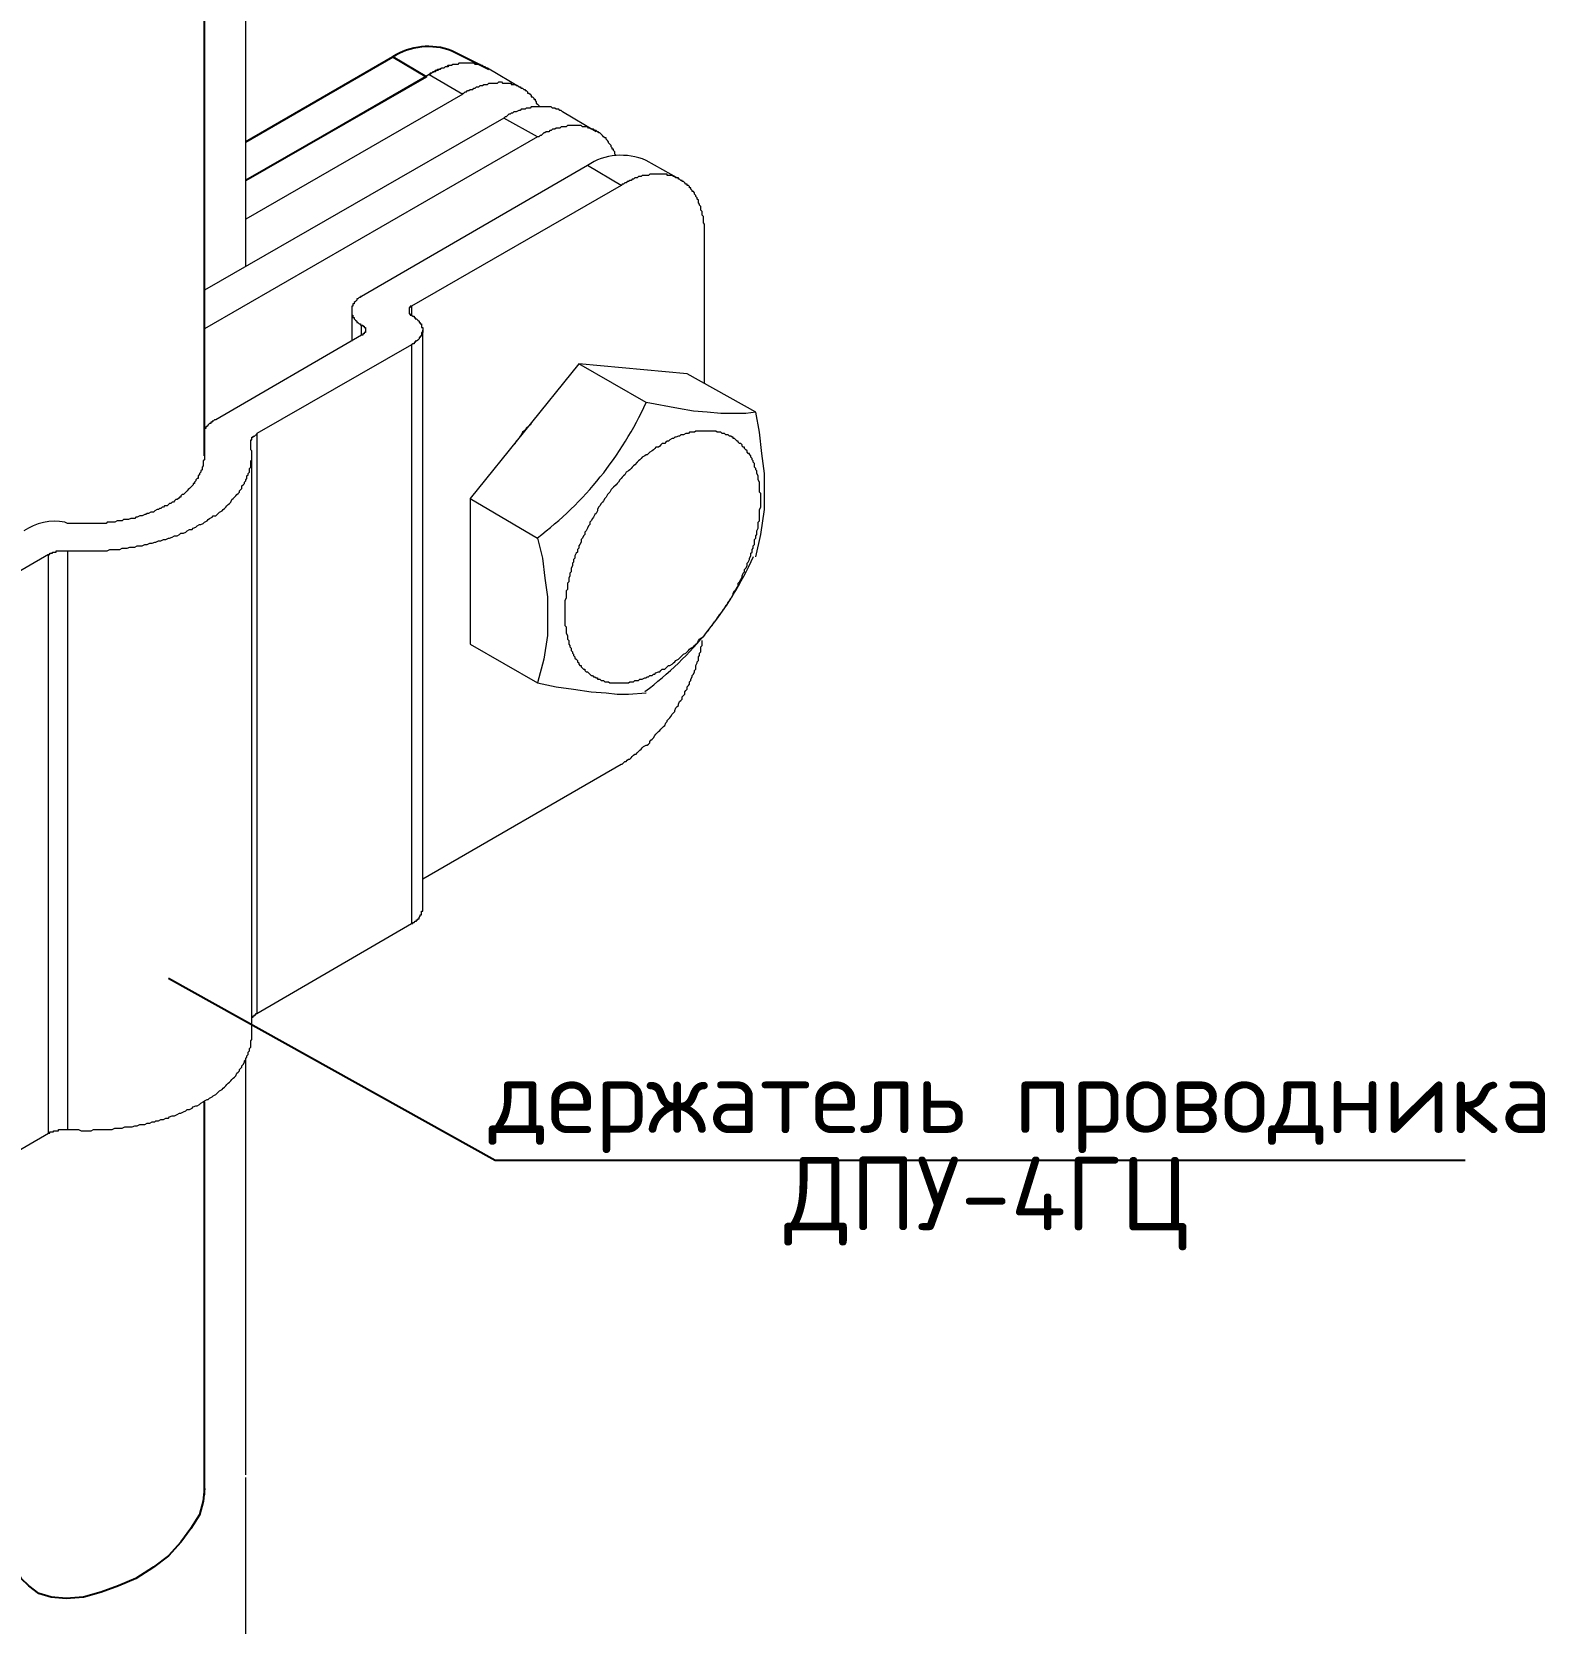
# Model space of a CAD drawing. Header units: millimetres. Extents: x -42533 to 645315, y 3457 to 82611.
# Drawn here: x 610856 to 615996, y 9456 to 14861 of the extents above; entities that cross this region are included whole.
import ezdxf

# ---------------------------------------------------------------- set-up
doc = ezdxf.new("R2010")
doc.units = ezdxf.units.MM
doc.layers.add('PDF _0', color=7, linetype='Continuous')
doc.layers.add('PDF _Текст', color=7, linetype='Continuous')
doc.styles.add('PDF ISOCPEUR', font='isocpeur.ttf')

msp = doc.modelspace()

# ---------------------------------------------------------------- linework, layer by layer
at = {"layer": 'PDF _0', "lineweight": 25}
for points in [[(611443, 13420), (611443, 17710.4)], [(611582.7, 14487.3), (612082.5, 14775.3), (612196.9, 14707.6), (611582.7, 14356)], [(615724.9, 11027.1), (612429.8, 11027.1), (611320.1, 11645.4)], [(611443, 9892), (611443, 11226.1)], [(611443, 9913.2), (611438.7, 9870.8), (611426, 9824.2), (611396.4, 9777.6), (611362.5, 9731), (611320.1, 9684.4), (611269.3, 9646.3), (611210, 9608.2), (611150.7, 9582.8), (611091.4, 9561.6), (611032.1, 9544.7), (610972.8, 9540.4), (610922, 9544.7), (610879.7, 9557.4), (610845.8, 9582.8), (610820.4, 9608.2), (610803.4, 9646.3), (610799.2, 9684.4)]]:
    msp.add_lwpolyline(points, dxfattribs=at)
at = {"layer": 'PDF _0', "lineweight": 20}
for points in [[(611582.7, 14063.8), (611582.7, 15554.6), (611443, 15639.3)], [(612408.6, 14733), (612404.4, 14737.2), (612400.2, 14737.2), (612395.9, 14741.5), (612391.7, 14741.5), (612387.4, 14745.7), (612383.2, 14745.7), (612379, 14745.7), (612379, 14749.9), (612374.7, 14749.9), (612370.5, 14749.9), (612366.3, 14749.9), (612362, 14749.9), (612357.8, 14754.2), (612353.6, 14754.2), (612349.3, 14754.2), (612345.1, 14754.2), (612340.9, 14754.2), (612336.6, 14754.2), (612332.4, 14754.2), (612328.2, 14754.2), (612323.9, 14754.2), (612319.7, 14754.2), (612315.4, 14754.2), (612311.2, 14754.2), (612307, 14754.2), (612302.7, 14749.9), (612298.5, 14749.9), (612294.3, 14749.9), (612290, 14749.9), (612285.8, 14749.9), (612281.6, 14745.7), (612277.3, 14745.7), (612273.1, 14745.7), (612268.9, 14745.7), (612264.6, 14741.5), (612260.4, 14741.5), (612256.2, 14737.2), (612251.9, 14737.2), (612247.7, 14737.2), (612243.4, 14733), (612239.2, 14733), (612235, 14728.7), (612230.7, 14728.7), (612226.5, 14724.5), (612222.3, 14724.5), (612213.8, 14720.3), (612209.6, 14720.3), (612205.3, 14716), (611582.7, 14356)], [(612518.7, 14669.4), (612404.4, 14737.2), (612400.2, 14737.2), (612395.9, 14741.5), (612391.7, 14741.5), (612387.4, 14745.7), (612383.2, 14745.7), (612379, 14745.7), (612374.7, 14749.9), (612370.5, 14749.9), (612366.3, 14749.9), (612362, 14749.9), (612357.8, 14754.2), (612353.6, 14754.2), (612349.3, 14754.2), (612345.1, 14754.2), (612340.9, 14754.2), (612336.6, 14754.2), (612332.4, 14754.2), (612328.2, 14754.2), (612323.9, 14754.2), (612319.7, 14754.2), (612315.4, 14754.2), (612311.2, 14754.2), (612307, 14754.2), (612302.7, 14749.9), (612298.5, 14749.9), (612294.3, 14749.9), (612290, 14749.9), (612285.8, 14749.9), (612281.6, 14745.7), (612277.3, 14745.7), (612273.1, 14745.7), (612268.9, 14741.5), (612264.6, 14741.5), (612260.4, 14741.5), (612256.2, 14737.2), (612251.9, 14737.2), (612247.7, 14737.2), (612239.2, 14733), (612235, 14733), (612230.7, 14728.7), (612226.5, 14728.7), (612222.3, 14724.5), (612218, 14724.5), (612213.8, 14720.3), (612209.6, 14716), (612205.3, 14716), (612319.7, 14648.3), (612319.7, 14652.5), (612323.9, 14652.5), (612328.2, 14656.7), (612332.4, 14656.7), (612336.6, 14661), (612340.9, 14661), (612345.1, 14665.2), (612353.6, 14665.2), (612357.8, 14669.4), (612362, 14669.4), (612366.3, 14673.7), (612370.5, 14673.7), (612374.7, 14673.7), (612379, 14677.9), (612383.2, 14677.9), (612387.4, 14677.9), (612391.7, 14682.2), (612395.9, 14682.2), (612400.2, 14682.2), (612404.4, 14682.2), (612408.6, 14686.4), (612412.9, 14686.4), (612417.1, 14686.4), (612421.3, 14686.4), (612425.6, 14686.4), (612429.8, 14686.4), (612434, 14686.4), (612438.3, 14686.4), (612442.5, 14690.6), (612446.7, 14690.6), (612451, 14690.6), (612455.2, 14686.4), (612459.5, 14686.4), (612463.7, 14686.4), (612467.9, 14686.4), (612472.2, 14686.4), (612476.4, 14686.4), (612480.6, 14686.4), (612484.9, 14686.4), (612484.9, 14682.2), (612489.1, 14682.2), (612493.3, 14682.2), (612497.6, 14682.2), (612501.8, 14677.9), (612506, 14677.9), (612510.3, 14673.7), (612514.5, 14673.7), (612518.7, 14669.4), (612523, 14669.4), (612527.2, 14665.2), (612531.5, 14665.2), (612531.5, 14661), (612535.7, 14661), (612539.9, 14656.7), (612539.9, 14652.5), (612544.2, 14652.5), (612548.4, 14648.3), (612552.6, 14644), (612552.6, 14639.8), (612556.9, 14639.8), (612561.1, 14635.6), (612561.1, 14631.3), (612565.3, 14631.3), (612565.3, 14627.1), (612569.6, 14622.9), (612569.6, 14618.6), (612573.8, 14614.4), (612578, 14610.2), (612578, 14605.9)], [(612319.7, 14648.3), (611582.7, 14224.7)], [(612772.9, 14521.2), (612658.5, 14589), (612654.3, 14593.2), (612650, 14593.2), (612645.8, 14597.4), (612641.6, 14597.4), (612637.3, 14597.4), (612633.1, 14601.7), (612628.9, 14601.7), (612624.6, 14601.7), (612620.4, 14605.9), (612616.2, 14605.9), (612611.9, 14605.9), (612607.7, 14605.9), (612603.5, 14605.9), (612599.2, 14605.9), (612595, 14605.9), (612590.7, 14605.9), (612586.5, 14605.9), (612582.3, 14605.9), (612578, 14605.9), (612573.8, 14605.9), (612569.6, 14605.9), (612565.3, 14605.9), (612561.1, 14605.9), (612556.9, 14605.9), (612552.6, 14605.9), (612548.4, 14601.7), (612544.2, 14601.7), (612539.9, 14601.7), (612535.7, 14601.7), (612531.5, 14597.4), (612527.2, 14597.4), (612523, 14597.4), (612518.7, 14597.4), (612514.5, 14593.2), (612510.3, 14593.2), (612501.8, 14589), (612497.6, 14589), (612493.3, 14589), (612489.1, 14584.7), (612484.9, 14584.7), (612480.6, 14580.5), (612476.4, 14580.5), (612472.2, 14576.3), (612467.9, 14572), (612463.7, 14572), (612459.5, 14567.8), (611443, 13983.3)], [(612840.6, 14440.7), (612836.4, 14445), (612836.4, 14449.2), (612836.4, 14453.4), (612832.2, 14457.7), (612832.2, 14461.9), (612827.9, 14461.9), (612827.9, 14466.2), (612823.7, 14470.4), (612823.7, 14474.6), (612819.5, 14478.9), (612815.2, 14483.1), (612815.2, 14487.3), (612811, 14491.6), (612806.7, 14495.8), (612806.7, 14500), (612802.5, 14500), (612798.3, 14504.3), (612794, 14508.5), (612789.8, 14512.7), (612785.6, 14517), (612781.3, 14517), (612781.3, 14521.2), (612777.1, 14521.2), (612772.9, 14525.4), (612768.6, 14525.4), (612764.4, 14529.7), (612760.2, 14529.7), (612755.9, 14529.7), (612751.7, 14533.9), (612747.5, 14533.9), (612743.2, 14538.2), (612739, 14538.2), (612734.7, 14538.2), (612730.5, 14538.2), (612726.3, 14538.2), (612722, 14542.4), (612717.8, 14542.4), (612713.6, 14542.4), (612709.3, 14542.4), (612705.1, 14542.4), (612700.9, 14542.4), (612696.6, 14542.4), (612692.4, 14542.4), (612688.2, 14542.4), (612683.9, 14542.4), (612679.7, 14542.4), (612675.5, 14542.4), (612671.2, 14538.2), (612667, 14538.2), (612662.7, 14538.2), (612658.5, 14538.2), (612654.3, 14538.2), (612650, 14533.9), (612645.8, 14533.9), (612641.6, 14533.9), (612637.3, 14533.9), (612633.1, 14529.7), (612628.9, 14529.7), (612624.6, 14529.7), (612620.4, 14525.4), (612616.2, 14525.4), (612611.9, 14521.2), (612607.7, 14521.2), (612603.5, 14521.2), (612599.2, 14517), (612595, 14517), (612590.7, 14512.7), (612586.5, 14508.5), (612582.3, 14508.5), (612578, 14504.3), (612573.8, 14504.3), (611443, 13852)], [(612573.8, 14504.3), (612459.5, 14567.8)], [(613141.3, 13665.7), (613141.3, 14173.9), (613141.3, 14182.4), (613141.3, 14186.6), (613141.3, 14190.9), (613141.3, 14195.1), (613141.3, 14199.3), (613141.3, 14207.8), (613137.1, 14212), (613137.1, 14216.3), (613137.1, 14220.5), (613137.1, 14224.7), (613137.1, 14229), (613137.1, 14233.2), (613132.9, 14237.4), (613132.9, 14241.7), (613132.9, 14245.9), (613132.9, 14250.1), (613128.6, 14254.4), (613128.6, 14258.6), (613128.6, 14262.9), (613128.6, 14267.1), (613124.4, 14271.3), (613124.4, 14275.6), (613120.2, 14279.8), (613120.2, 14284), (613120.2, 14288.3), (613115.9, 14292.5), (613115.9, 14296.7), (613111.7, 14301), (613111.7, 14305.2), (613107.5, 14309.4), (613107.5, 14313.7), (613103.2, 14317.9), (613099, 14317.9), (613099, 14322.2), (613094.8, 14326.4), (613094.8, 14330.6), (613090.5, 14330.6), (613090.5, 14334.9), (613086.3, 14339.1), (613082, 14339.1), (613082, 14343.3), (613077.8, 14343.3), (613073.6, 14347.6), (613069.3, 14351.8), (613065.1, 14351.8), (613065.1, 14356), (613060.9, 14356), (613056.6, 14360.3), (613052.4, 14360.3), (613052.4, 14364.5), (613048.2, 14364.5), (613043.9, 14364.5), (613039.7, 14368.7), (613035.5, 14368.7), (613031.2, 14373), (613027, 14373), (613022.8, 14373), (613018.5, 14373), (613014.3, 14373), (613014.3, 14377.2), (613010, 14377.2), (613005.8, 14377.2), (613001.6, 14377.2), (612997.3, 14377.2), (612993.1, 14377.2), (612988.9, 14377.2), (612984.6, 14377.2), (612980.4, 14377.2), (612976.2, 14377.2), (612971.9, 14377.2), (612967.7, 14377.2), (612963.5, 14377.2), (612959.2, 14377.2), (612955, 14377.2), (612950.8, 14373), (612946.5, 14373), (612942.3, 14373), (612933.8, 14373), (612929.6, 14373), (612925.3, 14368.7), (612921.1, 14368.7), (612916.9, 14368.7), (612912.6, 14364.5), (612908.4, 14364.5), (612904.2, 14364.5), (612899.9, 14360.3), (612895.7, 14360.3), (612891.5, 14356), (612887.2, 14356), (612883, 14351.8), (612878.7, 14351.8), (612874.5, 14347.6), (612870.3, 14347.6), (612866, 14343.3), (612861.8, 14343.3), (612857.6, 14339.1), (612743.2, 14406.9), (611976.6, 13962.1), (611972.4, 13962.1), (611972.4, 13957.9), (611968.1, 13957.9), (611963.9, 13953.7), (611959.7, 13953.7), (611959.7, 13949.4), (611955.4, 13945.2), (611951.2, 13941), (611951.2, 13936.7), (611947, 13936.7), (611947, 13932.5), (611947, 13928.3), (611942.7, 13928.3), (611942.7, 13924), (611942.7, 13919.8), (611942.7, 13915.6), (611942.7, 13911.3), (611942.7, 13907.1), (611942.7, 13902.9), (611942.7, 13898.6), (611947, 13898.6), (611947, 13894.4), (611947, 13890.1), (611951.2, 13890.1), (611951.2, 13885.9), (611955.4, 13881.7), (611959.7, 13877.4), (611959.7, 13873.2), (611963.9, 13873.2), (611968.1, 13869), (611972.4, 13869), (611972.4, 13864.7), (611976.6, 13864.7), (611980.9, 13864.7), (611980.9, 13860.5), (611985.1, 13860.5), (611985.1, 13856.3), (611989.3, 13856.3), (611989.3, 13852), (611989.3, 13847.8), (611989.3, 13843.6), (611989.3, 13839.3), (611985.1, 13839.3), (611985.1, 13835.1), (611980.9, 13835.1), (611980.9, 13830.9), (611976.6, 13830.9), (611976.6, 13864.7)], [(612857.6, 14339.1), (612146, 13928.3), (612141.8, 13928.3), (612141.8, 13924), (612137.6, 13924), (612137.6, 13919.8), (612137.6, 13915.6), (612137.6, 13911.3), (612137.6, 13907.1), (612137.6, 13902.9), (612141.8, 13902.9), (612141.8, 13898.6), (612146, 13898.6)], [(611942.7, 13911.3), (611942.7, 13809.7)], [(612146, 13928.3), (612146, 13898.6), (612150.3, 13894.4), (612154.5, 13894.4), (612154.5, 13890.1), (612158.7, 13890.1), (612158.7, 13885.9), (612163, 13885.9), (612167.2, 13881.7), (612171.4, 13877.4), (612171.4, 13873.2), (612175.7, 13873.2), (612175.7, 13869), (612179.9, 13869), (612179.9, 13864.7), (612179.9, 13860.5), (612179.9, 13856.3), (612184.2, 13856.3), (612184.2, 13852), (612184.2, 13847.8), (612184.2, 13843.6), (612184.2, 13839.3), (612179.9, 13839.3), (612179.9, 13835.1), (612179.9, 13830.9), (612179.9, 13826.6), (612175.7, 13826.6), (612175.7, 13822.4), (612171.4, 13822.4), (612171.4, 13818.1), (612167.2, 13813.9), (612163, 13809.7), (612158.7, 13809.7), (612158.7, 13805.4), (612154.5, 13805.4), (612154.5, 13801.2), (612150.3, 13801.2), (612146, 13797), (612146, 11831.8), (612150.3, 11831.8), (612150.3, 11836), (612154.5, 11836), (612158.7, 11840.2), (612163, 11840.2), (612163, 11844.5), (612167.2, 11844.5), (612167.2, 11848.7), (612171.4, 11848.7), (612171.4, 11852.9), (612175.7, 11857.2), (612175.7, 11861.4), (612179.9, 11861.4), (612179.9, 11865.6), (612179.9, 11869.9), (612179.9, 11874.1), (612184.2, 11874.1), (612184.2, 11878.4), (612184.2, 11882.6), (612184.2, 13847.8)], [(611976.6, 13830.9), (611481.1, 13542.8), (611476.8, 13542.8), (611472.6, 13538.6), (611468.4, 13538.6), (611468.4, 13534.4), (611464.1, 13534.4), (611464.1, 13530.1), (611459.9, 13530.1), (611455.7, 13525.9), (611451.4, 13521.7), (611447.2, 13517.4), (611447.2, 13513.2), (611443, 13513.2), (611443, 13509)], [(612146, 13797), (611620.9, 13496.3)], [(613315, 13568.3), (613082, 13699.6), (612713.6, 13733.4), (612345.1, 13276), (612345.1, 12780.5), (612573.8, 12649.2)], [(613315, 13077), (613331.9, 13153.2), (613344.6, 13237.9), (613344.6, 13297.2), (613344.6, 13360.7), (613336.2, 13428.5), (613327.7, 13500.5), (613315, 13568.3), (613281.1, 13564), (613243, 13564), (613196.4, 13564), (613149.8, 13568.3), (613103.2, 13572.5), (613052.4, 13581), (612942.3, 13602.1), (612713.6, 13733.4)], [(612552.6, 13530.1), (612548.4, 13525.9), (612544.2, 13521.7), (612535.7, 13513.2), (612531.5, 13509), (612527.2, 13504.7), (612523, 13500.5), (612518.7, 13492), (612514.5, 13487.8), (612510.3, 13479.3), (612506, 13475.1), (612501.8, 13470.8), (612497.6, 13462.4), (612493.3, 13458.1), (612489.1, 13453.9)], [(610977.1, 13098.1), (610985.5, 13098.1), (610998.3, 13098.1), (611006.7, 13098.1), (611015.2, 13098.1), (611023.7, 13098.1), (611032.1, 13098.1), (611040.6, 13098.1), (611049.1, 13098.1), (611057.6, 13098.1), (611066, 13098.1), (611074.5, 13098.1), (611083, 13098.1), (611091.4, 13098.1), (611104.1, 13098.1), (611112.6, 13098.1), (611121.1, 13102.4), (611129.6, 13102.4), (611138, 13102.4), (611146.5, 13102.4), (611155, 13102.4), (611163.4, 13106.6), (611171.9, 13106.6), (611180.4, 13106.6), (611188.8, 13110.8), (611197.3, 13110.8), (611205.8, 13110.8), (611214.3, 13115.1), (611222.7, 13115.1), (611231.2, 13115.1), (611239.7, 13119.3), (611248.1, 13119.3), (611256.6, 13123.5), (611265.1, 13123.5), (611273.6, 13127.8), (611277.8, 13127.8), (611286.3, 13132), (611294.7, 13132), (611303.2, 13136.3), (611311.7, 13136.3), (611320.1, 13140.5), (611324.4, 13140.5), (611332.8, 13144.7), (611341.3, 13149), (611349.8, 13149), (611358.3, 13153.2), (611362.5, 13157.4), (611371, 13157.4), (611379.4, 13161.7), (611383.7, 13165.9), (611392.1, 13170.1), (611400.6, 13170.1), (611404.8, 13174.4), (611413.3, 13178.6), (611417.6, 13182.8), (611426, 13187.1), (611430.3, 13187.1), (611438.7, 13191.3), (611443, 13195.5), (611451.4, 13199.8), (611455.7, 13204), (611459.9, 13208.3), (611468.4, 13212.5), (611472.6, 13216.7), (611481.1, 13216.7), (611485.3, 13221), (611489.6, 13225.2), (611493.8, 13229.4), (611502.3, 13233.7), (611506.5, 13237.9), (611510.7, 13242.1), (611515, 13246.4), (611519.2, 13250.6), (611523.4, 13254.8), (611527.7, 13259.1), (611531.9, 13263.3), (611536.1, 13271.8), (611540.4, 13276), (611544.6, 13280.3), (611548.9, 13284.5), (611553.1, 13288.7), (611557.3, 13293), (611561.6, 13297.2), (611561.6, 13301.4), (611565.8, 13305.7), (611570, 13309.9), (611570, 13318.4), (611574.3, 13322.6), (611578.5, 13326.8), (611578.5, 13331.1), (611582.7, 13335.3), (611582.7, 13339.5), (611587, 13343.8), (611587, 13352.3), (611591.2, 13356.5), (611591.2, 13360.7), (611595.4, 13365), (611595.4, 13369.2), (611595.4, 13377.7), (611599.7, 13381.9), (611599.7, 13386.1), (611599.7, 13390.4), (611599.7, 13394.6), (611599.7, 13403.1), (611603.9, 13407.3), (611603.9, 13411.6), (611603.9, 13415.8), (611603.9, 13420), (611603.9, 13428.5), (611603.9, 13432.7), (611603.9, 13437), (611599.7, 13441.2), (611599.7, 13445.4), (611599.7, 13453.9), (611599.7, 13458.1), (611599.7, 13462.4), (611599.7, 13466.6), (611599.7, 13470.8), (611599.7, 13475.1), (611603.9, 13475.1), (611603.9, 13479.3), (611603.9, 13483.6), (611608.1, 13483.6), (611608.1, 13487.8), (611612.4, 13487.8), (611616.6, 13492), (611620.9, 13492), (611620.9, 13496.3), (611620.9, 11526.8)], [(610388.4, 10815.3), (610913.5, 11120.2), (610917.8, 11120.2), (610917.8, 11124.5), (610922, 11124.5), (610926.3, 11124.5), (610930.5, 11124.5), (610930.5, 11128.7), (610934.7, 11128.7), (610939, 11128.7), (610943.2, 11128.7), (610947.4, 11128.7), (610947.4, 11132.9), (610951.7, 11132.9), (610955.9, 11132.9), (610960.1, 11132.9), (610964.4, 11132.9), (610968.6, 11132.9), (610972.8, 11132.9), (610977.1, 11132.9), (610985.5, 11132.9), (610998.3, 11132.9), (611006.7, 11132.9), (611015.2, 11132.9), (611023.7, 11128.7), (611032.1, 11128.7), (611040.6, 11128.7), (611049.1, 11128.7), (611057.6, 11128.7), (611066, 11132.9), (611074.5, 11132.9), (611083, 11132.9), (611091.4, 11132.9), (611104.1, 11132.9), (611112.6, 11132.9), (611121.1, 11132.9), (611129.6, 11132.9), (611138, 11137.2), (611146.5, 11137.2), (611155, 11137.2), (611163.4, 11137.2), (611171.9, 11141.4), (611180.4, 11141.4), (611188.8, 11141.4), (611197.3, 11141.4), (611205.8, 11145.6), (611214.3, 11145.6), (611222.7, 11149.9), (611231.2, 11149.9), (611239.7, 11149.9), (611248.1, 11154.1), (611256.6, 11154.1), (611265.1, 11158.3), (611273.6, 11158.3), (611277.8, 11162.6), (611286.3, 11162.6), (611294.7, 11166.8), (611303.2, 11166.8), (611311.7, 11171.1), (611320.1, 11171.1), (611324.4, 11175.3), (611332.8, 11179.5), (611341.3, 11179.5), (611349.8, 11183.8), (611358.3, 11188), (611362.5, 11188), (611371, 11192.2), (611379.4, 11196.5), (611383.7, 11200.7), (611392.1, 11200.7), (611400.6, 11204.9), (611404.8, 11209.2), (611413.3, 11213.4), (611417.6, 11213.4), (611426, 11217.6), (611430.3, 11221.9), (611438.7, 11226.1), (611443, 11230.3), (611451.4, 11234.6), (611455.7, 11234.6), (611459.9, 11238.8), (611468.4, 11243.1), (611472.6, 11247.3), (611481.1, 11251.5), (611485.3, 11255.8), (611489.6, 11260), (611493.8, 11264.2), (611502.3, 11268.5), (611506.5, 11272.7), (611510.7, 11276.9), (611515, 11281.2), (611519.2, 11285.4), (611523.4, 11289.6), (611527.7, 11293.9), (611531.9, 11298.1), (611536.1, 11302.3), (611540.4, 11306.6), (611544.6, 11310.8), (611548.9, 11315.1), (611553.1, 11323.5), (611557.3, 11327.8), (611561.6, 11332), (611561.6, 11336.2), (611565.8, 11340.5), (611570, 11344.7), (611570, 11348.9), (611574.3, 11353.2), (611578.5, 11361.6), (611578.5, 11365.9), (611582.7, 11370.1), (611582.7, 11374.3), (611587, 11378.6), (611587, 11382.8), (611591.2, 11387.1), (611591.2, 11395.5), (611595.4, 11399.8), (611595.4, 11404), (611595.4, 11408.2), (611599.7, 11412.5), (611599.7, 11420.9), (611599.7, 11425.2), (611599.7, 11429.4), (611599.7, 11433.6), (611603.9, 11437.9), (611603.9, 11446.3), (611603.9, 11450.6), (611603.9, 11454.8), (611603.9, 13420)], [(612345.1, 13276), (612573.8, 13140.5), (612590.7, 13072.7), (612599.2, 13005), (612607.7, 12941.4), (612607.7, 12873.7), (612607.7, 12810.1), (612595, 12729.7), (612573.8, 12649.2), (612637.3, 12636.5), (612696.6, 12628), (612755.9, 12619.5), (612806.7, 12615.3), (612844.9, 12611.1), (612883, 12611.1), (612942.3, 12615.3)], [(610913.5, 13085.4), (610388.4, 12780.5)], [(610913.5, 11120.2), (610913.5, 13085.4), (610917.8, 13085.4), (610917.8, 13089.7), (610922, 13089.7), (610926.3, 13089.7), (610926.3, 13093.9), (610930.5, 13093.9), (610934.7, 13093.9), (610939, 13093.9), (610939, 13098.1), (610943.2, 13098.1), (610947.4, 13098.1), (610951.7, 13098.1), (610955.9, 13098.1), (610960.1, 13098.1), (610964.4, 13098.1), (610968.6, 13098.1), (610972.8, 13098.1), (610977.1, 13098.1), (610977.1, 11132.9)], [(612184.2, 11984.2), (612857.6, 12373.9), (612861.8, 12373.9), (612866, 12378.1), (612870.3, 12382.4), (612874.5, 12382.4), (612878.7, 12386.6), (612883, 12390.8), (612887.2, 12390.8), (612891.5, 12395.1), (612895.7, 12399.3), (612899.9, 12403.5), (612904.2, 12407.8), (612908.4, 12407.8), (612912.6, 12412), (612916.9, 12416.2), (612921.1, 12420.5), (612925.3, 12424.7), (612929.6, 12429), (612933.8, 12433.2), (612942.3, 12437.4), (612946.5, 12437.4), (612950.8, 12441.7), (612955, 12445.9), (612955, 12450.1), (612959.2, 12454.4), (612963.5, 12458.6), (612967.7, 12462.8), (612971.9, 12471.3), (612976.2, 12475.5), (612980.4, 12479.8), (612984.6, 12484), (612988.9, 12488.2), (612993.1, 12492.5), (612997.3, 12496.7), (613001.6, 12501), (613005.8, 12505.2), (613010, 12513.7), (613014.3, 12517.9), (613014.3, 12522.1), (613018.5, 12526.4), (613022.8, 12530.6), (613027, 12534.8), (613031.2, 12543.3), (613035.5, 12547.5), (613039.7, 12551.8), (613039.7, 12556), (613043.9, 12564.5), (613048.2, 12568.7), (613052.4, 12573), (613052.4, 12577.2), (613056.6, 12585.7), (613060.9, 12589.9), (613065.1, 12594.1), (613065.1, 12602.6), (613069.3, 12606.8), (613073.6, 12611.1), (613073.6, 12619.5), (613077.8, 12623.8), (613082, 12628), (613082, 12636.5), (613086.3, 12640.7), (613090.5, 12645), (613090.5, 12653.4), (613094.8, 12657.7), (613094.8, 12661.9), (613099, 12670.4), (613099, 12674.6), (613103.2, 12678.8), (613107.5, 12687.3), (613107.5, 12691.5), (613111.7, 12695.8), (613111.7, 12704.2), (613111.7, 12708.5), (613115.9, 12717), (613115.9, 12721.2), (613120.2, 12725.4), (613120.2, 12733.9), (613120.2, 12738.1), (613124.4, 12742.4), (613124.4, 12750.8), (613128.6, 12755.1), (613128.6, 12759.3), (613128.6, 12767.8), (613128.6, 12772), (613132.9, 12776.2), (613132.9, 12784.7), (613132.9, 12789), (613132.9, 12793.2)], [(611603.9, 11509.9), (611603.9, 11514.1), (611608.1, 11514.1), (611608.1, 11518.4), (611612.4, 11518.4), (611612.4, 11522.6), (611616.6, 11522.6), (611616.6, 11526.8), (611620.9, 11526.8), (612146, 11831.8)], [(611582.7, 9959.7), (611582.7, 11370.1)], [(611087.2, 6427.5), (611443, 6630.8), (611582.7, 6711.2), (611582.7, 9951.3)]]:
    msp.add_lwpolyline(points, dxfattribs=at)
at = {"layer": 'PDF _0', "lineweight": 25}
msp.add_lwpolyline([(612408.6, 14733), (612281.6, 14796.5, 0.233664), (612082.5, 14775.3)], format="xyb", dxfattribs=at)
at = {"layer": 'PDF _0', "lineweight": 20}
for points in [[(613056.6, 14360.3), (612942.3, 14423.8, 0.252118), (612743.2, 14406.9)], [(611443, 13424.3), (611443, 13420), (611443, 13415.8), (611443, 13411.6), (611443, 13407.3), (611438.7, 13403.1), (611438.7, 13398.8), (611438.7, 13394.6), (611438.7, 13390.4), (611438.7, 13386.1), (611434.5, 13381.9), (611434.5, 13377.7), (611434.5, 13373.4), (611430.3, 13369.2), (611430.3, 13365), (611426, 13360.7), (611426, 13356.5), (611421.8, 13352.3), (611421.8, 13348), (611421.8, 13343.8), (611417.6, 13343.8), (611413.3, 13339.5), (611413.3, 13335.3), (611409.1, 13331.1), (611409.1, 13326.8), (611404.8, 13326.8), (611404.8, 13322.6), (611400.6, 13318.4), (611396.4, 13314.1), (611392.1, 13309.9), (611387.9, 13305.7), (611383.7, 13301.4), (611379.4, 13297.2), (611375.2, 13293), (611371, 13288.7), (611366.7, 13288.7), (611362.5, 13284.5), (611362.5, 13280.3), (611358.3, 13280.3), (611354, 13276), (611349.8, 13271.8), (611345.6, 13271.8), (611341.3, 13267.5), (611337.1, 13263.3), (611332.8, 13263.3), (611328.6, 13259.1), (611324.4, 13259.1), (611320.1, 13254.8), (611315.9, 13250.6), (611307.4, 13250.6), (611303.2, 13246.4), (611299, 13246.4), (611294.7, 13242.1), (611290.5, 13242.1), (611286.3, 13237.9), (611282, 13237.9), (611273.6, 13233.7), (611269.3, 13229.4), (611265.1, 13229.4), (611260.8, 13229.4), (611252.4, 13225.2), (611248.1, 13225.2), (611243.9, 13221), (611239.7, 13221), (611231.2, 13216.7), (611227, 13216.7), (611222.7, 13216.7), (611214.3, 13212.5), (611210, 13212.5), (611205.8, 13208.3), (611197.3, 13208.3), (611193.1, 13208.3), (611184.6, 13204), (611180.4, 13204), (611176.1, 13204), (611167.7, 13204), (611163.4, 13199.8), (611155, 13199.8), (611150.7, 13199.8), (611146.5, 13199.8), (611138, 13195.5), (611133.8, 13195.5), (611125.3, 13195.5), (611121.1, 13195.5), (611112.6, 13195.5), (611108.4, 13191.3), (611099.9, 13191.3), (611095.7, 13191.3), (611087.2, 13191.3), (611083, 13191.3), (611078.7, 13191.3), (611070.3, 13191.3), (611066, 13191.3), (611057.6, 13191.3), (611053.3, 13191.3), (611044.8, 13191.3), (611040.6, 13191.3), (611032.1, 13191.3), (611027.9, 13191.3), (611019.4, 13191.3), (611015.2, 13191.3), (611006.7, 13191.3), (611002.5, 13191.3), (610994, 13191.3), (610989.8, 13191.3), (610981.3, 13191.3), (610977.1, 13191.3), (610968.6, 13195.5, 0.19359), (610828.8, 13165.9)]]:
    msp.add_lwpolyline(points, format="xyb", dxfattribs=at)
msp.add_lwpolyline([(613234.5, 13483.6), (613230.3, 13487.8), (613226, 13487.8), (613221.8, 13492), (613217.6, 13492), (613213.3, 13492), (613209.1, 13496.3), (613204.9, 13496.3), (613200.6, 13496.3), (613196.4, 13500.5), (613192.2, 13500.5), (613187.9, 13500.5), (613183.7, 13500.5), (613179.5, 13504.7), (613175.2, 13504.7), (613171, 13504.7), (613166.8, 13504.7), (613162.5, 13504.7), (613158.3, 13504.7), (613154, 13504.7), (613149.8, 13504.7), (613145.6, 13504.7), (613141.3, 13504.7), (613137.1, 13504.7), (613128.6, 13504.7), (613124.4, 13504.7), (613120.2, 13504.7), (613115.9, 13504.7), (613111.7, 13504.7), (613107.5, 13500.5), (613103.2, 13500.5), (613094.8, 13500.5), (613090.5, 13500.5), (613086.3, 13496.3), (613082, 13496.3), (613077.8, 13496.3), (613069.3, 13492), (613065.1, 13492), (613060.9, 13492), (613056.6, 13487.8), (613052.4, 13487.8), (613043.9, 13483.6), (613039.7, 13483.6), (613035.5, 13479.3), (613031.2, 13479.3), (613022.8, 13475.1), (613018.5, 13470.8), (613014.3, 13470.8), (613010, 13466.6), (613005.8, 13462.4), (612997.3, 13462.4), (612993.1, 13458.1), (612988.9, 13453.9), (612984.6, 13449.7), (612976.2, 13449.7), (612971.9, 13445.4), (612967.7, 13441.2), (612963.5, 13437), (612955, 13432.7), (612950.8, 13428.5), (612946.5, 13424.3), (612942.3, 13424.3), (612938, 13420), (612929.6, 13415.8), (612925.3, 13411.6), (612921.1, 13407.3), (612916.9, 13403.1), (612912.6, 13398.8), (612904.2, 13390.4), (612899.9, 13386.1), (612895.7, 13381.9), (612891.5, 13377.7), (612887.2, 13373.4), (612883, 13369.2), (612874.5, 13365), (612870.3, 13356.5), (612866, 13352.3), (612861.8, 13348), (612857.6, 13343.8), (612853.3, 13339.5), (612849.1, 13331.1), (612844.9, 13326.8), (612840.6, 13322.6), (612832.2, 13314.1), (612827.9, 13309.9), (612823.7, 13305.7), (612819.5, 13297.2), (612815.2, 13293), (612811, 13288.7), (612806.7, 13280.3), (612802.5, 13276), (612798.3, 13267.5), (612794, 13263.3), (612789.8, 13259.1), (612785.6, 13250.6), (612781.3, 13246.4), (612777.1, 13237.9), (612777.1, 13233.7), (612772.9, 13225.2), (612768.6, 13221), (612764.4, 13212.5), (612760.2, 13208.3), (612755.9, 13199.8), (612751.7, 13195.5), (612751.7, 13187.1), (612747.5, 13182.8), (612743.2, 13174.4), (612739, 13165.9), (612734.7, 13161.7), (612734.7, 13153.2), (612730.5, 13149), (612726.3, 13140.5), (612722, 13136.3), (612722, 13127.8), (612717.8, 13119.3), (612713.6, 13115.1), (612713.6, 13106.6), (612709.3, 13102.4), (612709.3, 13093.9), (612705.1, 13089.7), (612700.9, 13081.2), (612700.9, 13072.7), (612696.6, 13068.5), (612696.6, 13060), (612692.4, 13055.8), (612692.4, 13047.3), (612688.2, 13038.8), (612688.2, 13034.6), (612688.2, 13026.1), (612683.9, 13021.9), (612683.9, 13013.4), (612679.7, 13005), (612679.7, 13000.7), (612679.7, 12992.3), (612675.5, 12988), (612675.5, 12979.5), (612675.5, 12975.3), (612675.5, 12966.8), (612671.2, 12962.6), (612671.2, 12954.1), (612671.2, 12949.9), (612671.2, 12941.4), (612671.2, 12937.2), (612667, 12928.7), (612667, 12924.5), (612667, 12916), (612667, 12911.8), (612667, 12903.3), (612667, 12899.1), (612667, 12890.6), (612667, 12886.4), (612667, 12877.9), (612667, 12873.7), (612667, 12869.4), (612667, 12861), (612667, 12856.7), (612667, 12852.5), (612667, 12844), (612671.2, 12839.8), (612671.2, 12835.5), (612671.2, 12827.1), (612671.2, 12822.8), (612671.2, 12818.6), (612675.5, 12810.1), (612675.5, 12805.9), (612675.5, 12801.7), (612675.5, 12797.4), (612679.7, 12793.2), (612679.7, 12784.7), (612679.7, 12780.5), (612683.9, 12776.2), (612683.9, 12772), (612688.2, 12767.8), (612688.2, 12763.5), (612688.2, 12759.3), (612692.4, 12755.1), (612692.4, 12750.8), (612696.6, 12746.6), (612696.6, 12742.4), (612700.9, 12738.1), (612700.9, 12733.9), (612705.1, 12729.7), (612709.3, 12725.4), (612709.3, 12721.2), (612713.6, 12717), (612713.6, 12712.7), (612717.8, 12708.5), (612722, 12708.5), (612722, 12704.2), (612726.3, 12700), (612730.5, 12695.8), (612734.7, 12695.8), (612734.7, 12691.5), (612739, 12687.3), (612743.2, 12687.3), (612747.5, 12683.1), (612751.7, 12678.8), (612755.9, 12674.6), (612760.2, 12674.6), (612764.4, 12670.4), (612768.6, 12670.4), (612772.9, 12666.1), (612777.1, 12666.1), (612777.1, 12661.9), (612781.3, 12661.9), (612785.6, 12661.9), (612789.8, 12657.7), (612794, 12657.7), (612798.3, 12657.7), (612802.5, 12653.4), (612806.7, 12653.4), (612811, 12653.4), (612815.2, 12653.4), (612819.5, 12649.2), (612823.7, 12649.2), (612827.9, 12649.2), (612832.2, 12649.2), (612840.6, 12649.2), (612844.9, 12649.2), (612849.1, 12649.2), (612853.3, 12649.2), (612857.6, 12649.2), (612861.8, 12649.2), (612866, 12649.2), (612870.3, 12649.2), (612874.5, 12649.2), (612883, 12649.2), (612887.2, 12653.4), (612891.5, 12653.4), (612895.7, 12653.4), (612899.9, 12653.4), (612904.2, 12657.7), (612912.6, 12657.7), (612916.9, 12657.7), (612921.1, 12661.9), (612925.3, 12661.9), (612929.6, 12661.9), (612938, 12666.1), (612942.3, 12666.1), (612946.5, 12670.4), (612950.8, 12670.4), (612955, 12674.6), (612963.5, 12674.6), (612967.7, 12678.8), (612971.9, 12678.8), (612976.2, 12683.1), (612984.6, 12687.3), (612988.9, 12687.3), (612993.1, 12691.5), (612997.3, 12695.8), (613005.8, 12695.8), (613010, 12700), (613014.3, 12704.2), (613018.5, 12708.5), (613022.8, 12708.5), (613031.2, 12712.7), (613035.5, 12717), (613039.7, 12721.2), (613043.9, 12725.4), (613052.4, 12729.7), (613056.6, 12733.9), (613060.9, 12738.1), (613065.1, 12742.4), (613069.3, 12746.6), (613077.8, 12750.8), (613082, 12755.1), (613086.3, 12759.3), (613090.5, 12763.5), (613094.8, 12767.8), (613103.2, 12772), (613107.5, 12776.2), (613111.7, 12780.5), (613115.9, 12784.7), (613120.2, 12793.2), (613124.4, 12797.4), (613128.6, 12801.7), (613137.1, 12805.9), (613141.3, 12810.1), (613145.6, 12818.6), (613149.8, 12822.8), (613154, 12827.1), (613158.3, 12835.5), (613162.5, 12839.8), (613166.8, 12844), (613171, 12852.5), (613175.2, 12856.7), (613179.5, 12861), (613183.7, 12869.4), (613187.9, 12873.7), (613192.2, 12882.1), (613196.4, 12886.4), (613200.6, 12890.6), (613204.9, 12899.1), (613209.1, 12903.3), (613213.3, 12911.8), (613217.6, 12916), (613221.8, 12924.5), (613226, 12928.7), (613230.3, 12937.2), (613234.5, 12941.4), (613238.8, 12949.9), (613238.8, 12954.1), (613243, 12962.6), (613247.2, 12966.8), (613251.5, 12975.3), (613255.7, 12979.5), (613255.7, 12988), (613259.9, 12992.3), (613264.2, 13000.7), (613268.4, 13009.2), (613268.4, 13013.4), (613272.6, 13021.9), (613276.9, 13026.1), (613276.9, 13034.6), (613281.1, 13038.8), (613285.3, 13047.3), (613285.3, 13055.8), (613289.6, 13060), (613293.8, 13068.5), (613293.8, 13072.7), (613298, 13081.2), (613298, 13089.7), (613302.3, 13093.9), (613302.3, 13102.4), (613306.5, 13106.6), (613306.5, 13115.1), (613310.8, 13119.3), (613310.8, 13127.8), (613310.8, 13136.3), (613315, 13140.5), (613315, 13149), (613319.2, 13153.2), (613319.2, 13161.7), (613319.2, 13165.9), (613323.5, 13174.4), (613323.5, 13182.8), (613323.5, 13187.1), (613323.5, 13195.5), (613327.7, 13199.8), (613327.7, 13208.3), (613327.7, 13212.5), (613327.7, 13221), (613327.7, 13225.2), (613327.7, 13233.7), (613327.7, 13237.9), (613331.9, 13246.4), (613331.9, 13250.6), (613331.9, 13259.1), (613331.9, 13263.3), (613331.9, 13267.5), (613331.9, 13276), (613331.9, 13280.3), (613331.9, 13288.7), (613331.9, 13293), (613327.7, 13297.2), (613327.7, 13305.7), (613327.7, 13309.9), (613327.7, 13314.1), (613327.7, 13322.6), (613327.7, 13326.8), (613327.7, 13331.1), (613323.5, 13339.5), (613323.5, 13343.8), (613323.5, 13348), (613323.5, 13352.3), (613319.2, 13360.7), (613319.2, 13365), (613319.2, 13369.2), (613315, 13373.4), (613315, 13377.7), (613310.8, 13381.9), (613310.8, 13386.1), (613310.8, 13394.6), (613306.5, 13398.8), (613306.5, 13403.1), (613302.3, 13407.3), (613302.3, 13411.6), (613298, 13415.8), (613298, 13420), (613293.8, 13424.3), (613293.8, 13428.5), (613289.6, 13428.5), (613285.3, 13432.7), (613285.3, 13437), (613281.1, 13441.2), (613276.9, 13445.4), (613276.9, 13449.7), (613272.6, 13449.7), (613268.4, 13453.9), (613268.4, 13458.1), (613264.2, 13462.4), (613259.9, 13462.4), (613255.7, 13466.6), (613255.7, 13470.8), (613251.5, 13470.8), (613247.2, 13475.1), (613243, 13479.3), (613238.8, 13479.3), (613238.8, 13483.6)], close=True, dxfattribs=at)
for centre, radius, start, end in [((611867.7, 14087.7), 1179.5, 306.7493, 335.6653), ((612236.2, 13562.5), 1175.3, 306.7108, 335.6982)]:
    msp.add_arc(centre, radius, start, end, dxfattribs=at)

# ---------------------------------------------------------------- texts
at = {"layer": 'PDF _Текст', "color": 7, "attachment_point": 4, "style": 'PDF ISOCPEUR'}
for s, insert, char_height in [('держатель проводника', (612407.7, 11211.6), 250.028), ('ДПУ-4ГЦ', (613411.6, 10881.2), 250.03)]:
    msp.add_mtext(s, dxfattribs=dict(at, insert=insert, char_height=char_height))

doc.saveas('drawing.dxf')
